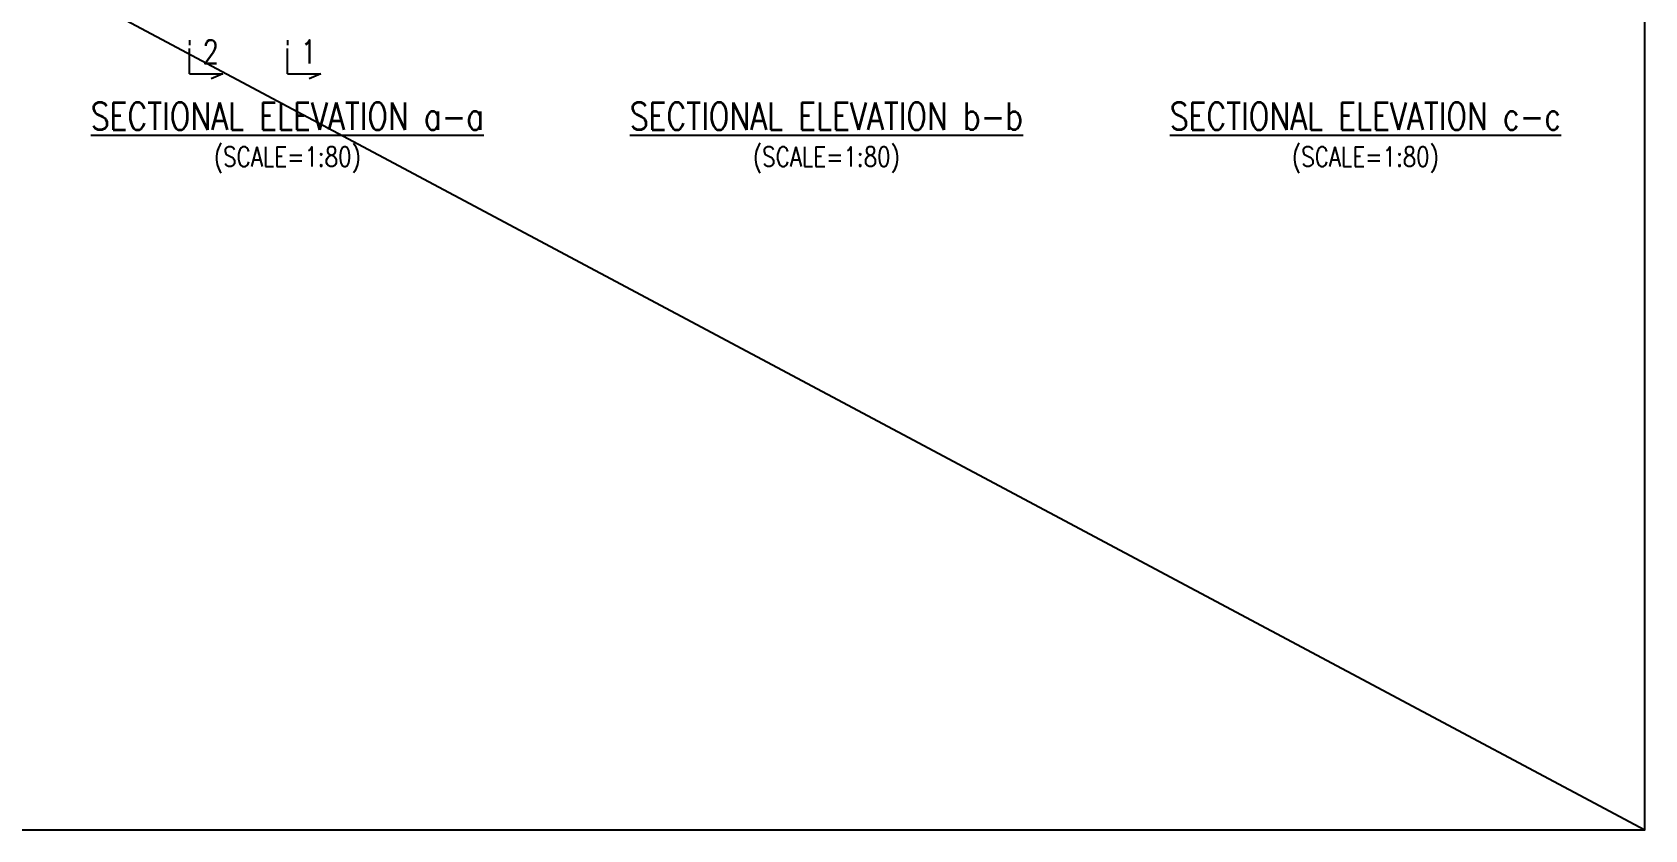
# Model space of a CAD drawing. Header units: millimetres. Extents: x -41433 to 131500, y -94900 to 39745.
# Drawn here: x 115047 to 131500, y -6300 to 1840 of the extents above; entities that cross this region are included whole.
import ezdxf
from ezdxf.enums import TextEntityAlignment as Align

# ---------------------------------------------------------------- set-up
doc = ezdxf.new("R2010")
doc.units = ezdxf.units.MM
doc.header["$LTSCALE"] = 160
doc.header["$MEASUREMENT"] = 0
doc.layers.get('DEFPOINTS').update_dxf_attribs({"color": 53, "linetype": 'CONTINUOUS'})
doc.layers.add('TITLE', color=3, linetype='CONTINUOUS')
doc.styles.add('romans', font='romans.shx', dxfattribs={"bigfont": 'extfont.shx'})

msp = doc.modelspace()

# ---------------------------------------------------------------- linework, layer by layer
at = {"layer": 'DEFPOINTS'}
msp.add_line((100000, 10500), (131500, -6300), dxfattribs=at)
at = {"layer": 'DEFPOINTS', "flags": 128}
msp.add_lwpolyline([(100000, -6300), (131500, -6300), (131500, 10500), (100000, 10500)], close=True, dxfattribs=at)
at = {"layer": 'TITLE'}
for p, q in [((116650, 1760), (116650, 1708.57)), ((116650, 1417.14), (116650, 1674.29)), ((117650, 1760), (117650, 1708.57)), ((117650, 1417.14), (117650, 1674.29)), ((116650, 1417.14), (116992.86, 1417.14)), ((116992.86, 1417.14), (116872.86, 1365.71)), ((117650, 1417.14), (117992.86, 1417.14)), ((117992.86, 1417.14), (117872.86, 1365.71))]:
    msp.add_line(p, q, dxfattribs=at)

# ---------------------------------------------------------------- texts
at = {"layer": 'TITLE', "style": 'romans', "width": 0.8}
for s, p in [('2', (116786.34, 1520)), ('1', (117786.34, 1520))]:
    msp.add_text(s, height=240, dxfattribs=at).set_placement(p)
for s, height, p in [('%%USECTIONAL ELEVATION a-a', 280, (117650, 760)), ('%%USECTIONAL ELEVATION b-b', 280, (123150, 760)), ('%%USECTIONAL ELEVATION c-c', 280, (128650, 760)), ('(SCALE=1:80)', 200, (117650, 410)), ('(SCALE=1:80)', 200, (123150, 410)), ('(SCALE=1:80)', 200, (128650, 410))]:
    msp.add_text(s, height=height, dxfattribs=at).set_placement(p, align=Align.BOTTOM_CENTER)

doc.saveas('drawing.dxf')
